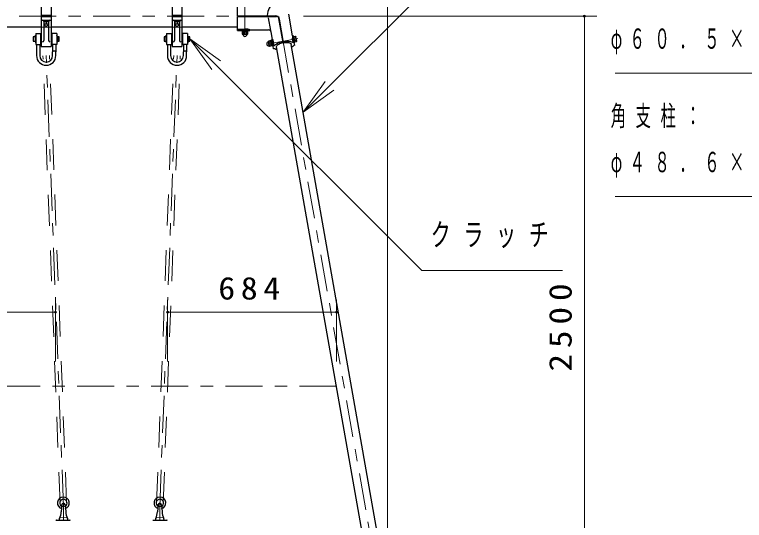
# Model space of a CAD drawing. Units: millimetres on the paper, scale 1:50. Extents: x 200 to 618, y 141 to 438.
# Drawn here: x 342.3 to 401.4, y 218.2 to 259.2 of the extents above; entities that cross this region are included whole.
import ezdxf

# ---------------------------------------------------------------- set-up
doc = ezdxf.new("R2010")
doc.units = ezdxf.units.MM
doc.linetypes.add('USER1', pattern=[4.5, 2.5, -2])
doc.linetypes.add('USER2', pattern=[6, 3, -1, 1, -1])
doc.layers.add('線', color=2, linetype='Continuous', lineweight=25)
doc.layers.add('補助', color=2, linetype='Continuous', lineweight=13)
doc.styles.add('ＭＳ ゴシック', font='')
doc.styles.get('ＭＳ ゴシック').set_extended_font_data('MS Gothic')

# ---------------------------------------------------------------- blocks, each defined once
blk = doc.blocks.new('dimension_origin')
at = {"color": 0, "linetype": 'Continuous', "lineweight": -2}
blk.add_circle((0, 0), 1.25, dxfattribs=at)

msp = doc.modelspace()

# ---------------------------------------------------------------- linework, layer by layer
at = {"layer": '線'}
for p, q in [((344.429, 260.183), (344.429, 256.641)), ((345.229, 260.183), (345.229, 256.641)), ((355.029, 260.183), (355.029, 256.641)), ((355.829, 260.183), (355.829, 256.641)), ((344.429, 259.173), (345.229, 259.173)), ((344.429, 259.051), (345.229, 259.051)), ((344.709, 259.173), (344.709, 259.051)), ((344.949, 259.173), (344.949, 259.051)), ((355.029, 259.173), (355.829, 259.173)), ((355.029, 259.051), (355.829, 259.051)), ((355.309, 259.173), (355.309, 259.051)), ((355.549, 259.173), (355.549, 259.051)), ((360.329, 259.113), (363.407, 259.113)), ((360.329, 259.071), (363.483, 259.071)), ((344.429, 258.771), (345.229, 258.771)), ((344.589, 258.771), (345.069, 258.771)), ((344.589, 258.721), (344.589, 258.771)), ((344.589, 258.721), (345.069, 258.721)), ((344.614, 258.721), (345.044, 258.721)), ((344.614, 258.721), (344.614, 258.661)), ((344.614, 258.661), (345.044, 258.661)), ((344.629, 258.671), (344.629, 257.107)), ((344.639, 258.661), (344.639, 258.467)), ((344.639, 258.661), (345.019, 258.661)), ((344.639, 258.467), (344.649, 258.461)), ((344.649, 258.461), (345.009, 258.461)), ((344.669, 258.451), (344.669, 258.461)), ((344.826, 258.661), (344.81, 258.721)), ((344.829, 258.661), (344.829, 258.484)), ((344.849, 258.661), (344.833, 258.721)), ((344.989, 258.451), (344.989, 258.461)), ((345.019, 258.467), (345.009, 258.461)), ((345.019, 258.661), (345.019, 258.467)), ((345.029, 258.671), (345.029, 257.107)), ((345.044, 258.721), (345.044, 258.661)), ((345.069, 258.771), (345.069, 258.721)), ((355.029, 258.771), (355.829, 258.771)), ((355.189, 258.771), (355.669, 258.771)), ((355.189, 258.721), (355.189, 258.771)), ((355.189, 258.721), (355.669, 258.721)), ((355.214, 258.721), (355.644, 258.721)), ((355.214, 258.721), (355.214, 258.661)), ((355.214, 258.661), (355.644, 258.661)), ((355.229, 258.671), (355.229, 257.107)), ((355.239, 258.661), (355.239, 258.467)), ((355.239, 258.661), (355.619, 258.661)), ((355.239, 258.467), (355.249, 258.461)), ((355.249, 258.461), (355.609, 258.461)), ((355.269, 258.451), (355.269, 258.461)), ((355.426, 258.661), (355.41, 258.721)), ((355.429, 258.661), (355.429, 258.484)), ((355.449, 258.661), (355.433, 258.721)), ((355.589, 258.451), (355.589, 258.461)), ((355.619, 258.467), (355.609, 258.461)), ((355.619, 258.661), (355.619, 258.467)), ((355.629, 258.671), (355.629, 257.107)), ((355.644, 258.721), (355.644, 258.661)), ((355.669, 258.771), (355.669, 258.721)), ((363.023, 257.939), (362.843, 258.959)), ((364.025, 256.948), (363.68, 258.906)), ((364.065, 256.955), (363.732, 258.84)), ((360.329, 258.042), (360.929, 258.042)), ((361.169, 257.926), (360.689, 257.926)), ((360.689, 257.926), (360.689, 257.876)), ((361.169, 257.876), (360.689, 257.876)), ((361.149, 257.816), (360.71, 257.816)), ((360.71, 257.816), (360.71, 257.639)), ((361.144, 257.876), (360.714, 257.876)), ((360.714, 257.876), (360.714, 257.816)), ((361.144, 257.816), (360.714, 257.816)), ((360.82, 257.816), (360.82, 257.639)), ((360.926, 257.816), (360.91, 257.876)), ((360.949, 257.816), (360.933, 257.876)), ((361.039, 257.816), (361.039, 257.639)), ((361.144, 257.876), (361.144, 257.816)), ((361.149, 257.816), (361.149, 257.639)), ((361.169, 257.876), (361.169, 257.926)), ((343.924, 257.411), (343.779, 257.411)), ((343.779, 257.411), (343.779, 257.071)), ((343.924, 257.411), (343.955, 257.558)), ((343.924, 257.411), (343.924, 257.071)), ((343.955, 257.558), (343.979, 257.553)), ((343.979, 257.691), (344.379, 257.691)), ((343.979, 257.691), (343.979, 256.791)), ((343.979, 257.553), (343.979, 256.929)), ((344.379, 257.691), (344.379, 256.791)), ((344.429, 257.411), (344.379, 257.411)), ((345.279, 257.411), (345.229, 257.411)), ((345.679, 257.691), (345.279, 257.691)), ((345.279, 257.691), (345.279, 256.791)), ((345.679, 257.691), (345.679, 256.791)), ((345.704, 257.558), (345.679, 257.553)), ((345.679, 257.553), (345.679, 256.929)), ((345.735, 257.411), (345.704, 257.558)), ((345.735, 257.411), (345.735, 257.071)), ((345.879, 257.411), (345.735, 257.411)), ((345.879, 257.071), (345.879, 257.411)), ((354.524, 257.411), (354.379, 257.411)), ((354.379, 257.411), (354.379, 257.071)), ((354.524, 257.411), (354.555, 257.558)), ((354.524, 257.411), (354.524, 257.071)), ((354.555, 257.558), (354.579, 257.553)), ((354.579, 257.691), (354.979, 257.691)), ((354.579, 257.691), (354.579, 256.791)), ((354.579, 257.553), (354.579, 256.929)), ((354.979, 257.691), (354.979, 256.791)), ((355.029, 257.411), (354.979, 257.411)), ((355.879, 257.411), (355.829, 257.411)), ((356.279, 257.691), (355.879, 257.691)), ((355.879, 257.691), (355.879, 256.791)), ((356.279, 257.691), (356.279, 256.791)), ((356.304, 257.558), (356.279, 257.553)), ((356.279, 257.553), (356.279, 256.929)), ((356.335, 257.411), (356.304, 257.558)), ((356.335, 257.411), (356.335, 257.071)), ((356.479, 257.411), (356.335, 257.411)), ((356.479, 257.071), (356.479, 257.411)), ((360.71, 257.639), (360.749, 257.616)), ((361.109, 257.616), (360.749, 257.616)), ((360.769, 257.606), (360.769, 257.616)), ((361.089, 257.606), (361.089, 257.616)), ((361.149, 257.639), (361.109, 257.616)), ((364.839, 256.952), (364.775, 257.314)), ((364.895, 257.458), (364.846, 257.449)), ((364.929, 256.976), (364.846, 257.449)), ((364.978, 256.985), (364.895, 257.458)), ((364.898, 257.437), (365.034, 257.461)), ((364.975, 257.005), (364.898, 257.437)), ((364.917, 257.329), (365.053, 257.353)), ((365.034, 257.461), (365.063, 257.426)), ((365.125, 257.072), (365.063, 257.426)), ((343.779, 257.071), (343.924, 257.071)), ((343.924, 257.071), (343.955, 256.924)), ((343.955, 256.924), (343.979, 256.929)), ((343.979, 256.791), (344.379, 256.791)), ((344.049, 256.791), (344.049, 255.891)), ((344.309, 256.791), (344.309, 255.891)), ((344.379, 257.071), (344.429, 257.071)), ((344.429, 256.641), (345.229, 256.641)), ((345.229, 257.071), (345.279, 257.071)), ((345.679, 256.791), (345.279, 256.791)), ((345.349, 256.791), (345.349, 256.211)), ((345.609, 256.791), (345.609, 256.211)), ((345.704, 256.924), (345.679, 256.929)), ((345.735, 257.071), (345.704, 256.924)), ((345.735, 257.071), (345.879, 257.071)), ((354.379, 257.071), (354.524, 257.071)), ((354.524, 257.071), (354.555, 256.924)), ((354.555, 256.924), (354.579, 256.929)), ((354.579, 256.791), (354.979, 256.791)), ((354.649, 256.791), (354.649, 255.891)), ((354.909, 256.791), (354.909, 255.891)), ((354.979, 257.071), (355.029, 257.071)), ((355.029, 256.641), (355.829, 256.641)), ((355.829, 257.071), (355.879, 257.071)), ((356.279, 256.791), (355.879, 256.791)), ((355.949, 256.791), (355.949, 256.211)), ((356.209, 256.791), (356.209, 256.211)), ((356.304, 256.924), (356.279, 256.929)), ((356.335, 257.071), (356.304, 256.924)), ((356.335, 257.071), (356.479, 257.071)), ((362.821, 257.011), (362.831, 257.013)), ((362.843, 257.075), (362.827, 257.032)), ((362.89, 256.678), (362.827, 257.032)), ((363.017, 257.106), (362.843, 257.075)), ((363.036, 256.998), (362.862, 256.967)), ((362.876, 256.696), (362.886, 256.697)), ((362.919, 256.643), (362.89, 256.678)), ((363.075, 256.782), (362.9, 256.751)), ((363.094, 256.674), (362.919, 256.643)), ((363.094, 256.674), (363.017, 257.106)), ((363.077, 257.112), (363.018, 257.101)), ((363.093, 256.678), (363.018, 257.101)), ((363.055, 256.893), (363.111, 256.919)), ((363.059, 256.871), (363.115, 256.897)), ((363.122, 257.145), (363.073, 257.136)), ((363.156, 256.664), (363.073, 257.136)), ((363.152, 256.688), (363.077, 257.112)), ((363.152, 256.688), (363.093, 256.678)), ((363.205, 256.672), (363.122, 257.145)), ((363.156, 256.664), (363.205, 256.672)), ((363.298, 256.68), (363.235, 257.042)), ((364.929, 256.976), (364.978, 256.985)), ((364.956, 257.113), (365.091, 257.137)), ((364.975, 257.005), (365.11, 257.029)), ((365.11, 257.029), (365.125, 257.072)), ((345.349, 256.291), (345.609, 256.291)), ((345.349, 255.891), (345.349, 256.211)), ((345.609, 255.891), (345.609, 256.211)), ((355.949, 256.291), (356.209, 256.291)), ((355.949, 255.891), (355.949, 256.211)), ((356.209, 255.891), (356.209, 256.211))]:
    msp.add_line(p, q, dxfattribs=at)
at = {"layer": '線', "color": 7}
for p, q in [((360.329, 259.113), (360.329, 260.258)), ((360.329, 257.926), (360.329, 259.071)), ((364.796, 257.501), (364.486, 259.259)), ((344.429, 258.201), (333.229, 258.201)), ((355.029, 258.201), (345.229, 258.201)), ((360.329, 258.201), (355.829, 258.201)), ((360.329, 257.926), (361.329, 257.926)), ((361.329, 257.926), (361.329, 257.971)), ((361.329, 257.971), (362.849, 257.971)), ((363.151, 257.211), (363.046, 257.806)), ((363.151, 257.211), (363.112, 257.204)), ((363.207, 256.664), (363.112, 257.204)), ((364.835, 257.508), (364.796, 257.501)), ((364.93, 256.968), (364.835, 257.508)), ((363.298, 256.68), (363.207, 256.664)), ((363.248, 256.43), (363.207, 256.664)), ((374.445, 201.455), (364.685, 256.804)), ((364.93, 256.968), (364.839, 256.952)), ((364.972, 256.734), (364.88, 256.718)), ((364.972, 256.734), (364.93, 256.968)), ((363.34, 256.446), (363.248, 256.43)), ((373.253, 201.245), (363.493, 256.594)), ((346.09, 219.483), (346.046, 218.902)), ((346.369, 219.483), (346.413, 218.902)), ((353.89, 219.483), (353.846, 218.902)), ((354.169, 219.483), (354.213, 218.902))]:
    msp.add_line(p, q, dxfattribs=at)
at = {"layer": '線', "color": 1, "linetype": 'USER2', "lineweight": 13}
for p, q in [((360.929, 260.592), (360.929, 257.592)), ((363.629, 259.092), (303.338, 259.092)), ((373.849, 201.35), (363.674, 259.056)), ((365.207, 257.269), (362.844, 256.852)), ((346.229, 219.332), (344.829, 255.891)), ((354.029, 219.332), (355.429, 255.891)), ((368.343, 229.092), (248.436, 229.092))]:
    msp.add_line(p, q, dxfattribs=at)
at = {"layer": '線', "color": 4, "linetype": 'USER1', "lineweight": 13}
for p, q in [((344.429, 258.201), (345.229, 258.201)), ((355.029, 258.201), (355.829, 258.201)), ((345.953, 219.622), (344.565, 255.881)), ((346.483, 219.642), (345.094, 255.901)), ((353.776, 219.642), (355.165, 255.901)), ((354.306, 219.622), (355.694, 255.881))]:
    msp.add_line(p, q, dxfattribs=at)
at = {"layer": '線', "linetype": 'USER2', "lineweight": 13}
for p, q in [((346.229, 218.232), (346.229, 219.612)), ((354.029, 218.232), (354.029, 219.612))]:
    msp.add_line(p, q, dxfattribs=at)
at = {"layer": '線', "color": 131}
for p, q in [((345.655, 218.232), (346.752, 218.232)), ((346.464, 218.232), (346.504, 218.232)), ((353.507, 218.232), (354.604, 218.232)), ((353.755, 218.232), (353.794, 218.232))]:
    msp.add_line(p, q, dxfattribs=at)
at = {"layer": '線', "color": 7, "lineweight": 13}
for p, q in [((346.555, 218.232), (345.903, 218.232)), ((345.962, 218.432), (346.229, 218.446)), ((346.497, 218.432), (346.229, 218.446)), ((353.703, 218.232), (354.355, 218.232)), ((353.762, 218.432), (354.029, 218.446)), ((354.297, 218.432), (354.029, 218.446))]:
    msp.add_line(p, q, dxfattribs=at)
at = {"layer": '線'}
for points in [[(361.329, 257.971), (361.324, 257.982), (361.31, 257.993), (361.286, 258.003), (361.253, 258.013), (361.212, 258.021), (361.165, 258.028), (361.111, 258.034), (361.053, 258.038), (360.992, 258.041), (360.929, 258.042)], [(363.493, 256.594), (363.494, 256.632), (363.508, 256.672), (363.536, 256.713), (363.576, 256.753), (363.629, 256.793), (363.692, 256.831), (363.765, 256.866), (363.846, 256.897), (363.934, 256.925), (364.025, 256.948)], [(364.065, 256.955), (364.158, 256.964), (364.25, 256.968), (364.337, 256.966), (364.417, 256.959), (364.49, 256.945), (364.553, 256.926), (364.605, 256.901), (364.645, 256.873), (364.672, 256.84), (364.685, 256.804)]]:
    msp.add_lwpolyline(points, dxfattribs=at)
at = {"layer": '線', "color": 7}
for points in [[(363.298, 256.68), (363.341, 256.734), (363.4, 256.787), (363.474, 256.839), (363.562, 256.888), (363.662, 256.933), (363.771, 256.974), (363.888, 257.009), (364.009, 257.038)], [(364.049, 257.045), (364.173, 257.059), (364.295, 257.066), (364.411, 257.065), (364.52, 257.057), (364.619, 257.041), (364.707, 257.018), (364.78, 256.988), (364.839, 256.952)], [(364.88, 256.718), (364.818, 256.644), (364.726, 256.573)], [(363.534, 256.363), (363.423, 256.399), (363.34, 256.446)]]:
    msp.add_lwpolyline(points, dxfattribs=at)
at = {"layer": '線'}
for centre, radius, start, end in [((363.89, 259.154), 1.155, 118.03284, 180.02513), ((363.407, 258.783), 0.33, 10, 90), ((363.483, 258.871), 0.2, 10, 90), ((344.529, 258.671), 0.1, 0, 90), ((344.734, 258.741), 0.274, 249.74445, 290.25555), ((344.829, 258.451), 0.16, 180, 0), ((344.924, 258.741), 0.274, 249.74445, 290.25555), ((345.129, 258.671), 0.1, 90, 180), ((355.129, 258.671), 0.1, 0, 90), ((355.334, 258.741), 0.274, 249.74445, 290.25555), ((355.429, 258.451), 0.16, 180, 0), ((355.524, 258.741), 0.274, 249.74445, 290.25555), ((355.729, 258.671), 0.1, 90, 180), ((360.765, 257.734), 0.11, 240.00001, 299.99999), ((360.929, 257.606), 0.16, 180, 0), ((360.929, 257.892), 0.276, 246.57346, 293.42654), ((361.094, 257.734), 0.11, 240.00001, 299.99999), ((362.881, 256.973), 0.361, 11.04288, 41.38987), ((365.131, 257.37), 0.361, 158.61013, 188.95712), ((364.95, 257.391), 0.11, 340.00001, 39.99999), ((364.822, 257.201), 0.276, 346.57346, 33.42654), ((344.529, 257.107), 0.1, 270, 0), ((345.129, 257.107), 0.1, 180, 270), ((355.129, 257.107), 0.1, 270, 0), ((355.729, 257.107), 0.1, 180, 270), ((362.849, 256.853), 0.16, 100, 280), ((362.946, 257.037), 0.11, 160.00001, 219.99999), ((363.13, 256.903), 0.276, 166.57346, 213.42654), ((363.003, 256.713), 0.11, 160.00001, 219.99999), ((365.007, 257.067), 0.11, 340.00001, 39.99999), ((344.829, 255.891), 0.78, 180, 0), ((344.829, 255.891), 0.52, 180, 0), ((355.429, 255.891), 0.78, 180, 0), ((355.429, 255.891), 0.52, 180, 0)]:
    msp.add_arc(centre, radius, start, end, dxfattribs=at)
at = {"layer": '線', "color": 7}
for centre, radius, start, end in [((362.849, 257.771), 0.2, 10, 90), ((346.223, 219.632), 0.48, 92.13729, 253.59569), ((346.223, 219.632), 0.48, 288.04255, 92.13729), ((354.036, 219.632), 0.48, 87.86271, 251.95745), ((354.036, 219.632), 0.48, 286.40431, 87.86271), ((346.223, 219.632), 0.3, 92.13729, 246.20496), ((346.229, 219.472), 0.14, 4.29132, 175.70868), ((346.223, 219.632), 0.3, 296.52804, 92.13729), ((354.036, 219.632), 0.3, 87.86271, 243.47196), ((354.029, 219.472), 0.14, 4.29132, 175.70868), ((354.036, 219.632), 0.3, 293.79504, 87.86271), ((344.65, 219.007), 1.4, 334.36621, 355.70868), ((347.809, 219.007), 1.4, 184.29132, 205.63379), ((352.45, 219.007), 1.4, 334.36621, 355.70868), ((355.609, 219.007), 1.4, 184.29132, 205.63379), ((346.214, 218.256), 0.335, 154.36621, 180), ((346.245, 218.256), 0.335, 0, 24.97272), ((354.014, 218.256), 0.335, 155.02728, 180), ((354.045, 218.256), 0.335, 0, 25.63379)]:
    msp.add_arc(centre, radius, start, end, dxfattribs=at)
at = {"layer": '線', "color": 7, "linetype": 'USER1', "lineweight": 13}
for centre in [(346.229, 219.472), (354.029, 219.472)]:
    msp.add_arc(centre, 0.14, 175.70868, 4.29132, dxfattribs=at)
at = {"layer": '線', "color": 131}
for centre, start, end in [((345.655, 218.192), 90, 144.76558), ((346.752, 218.192), 43.43254, 90), ((353.507, 218.192), 90, 136.56746), ((354.604, 218.192), 35.23442, 90)]:
    msp.add_arc(centre, 0.04, start, end, dxfattribs=at)
at = {"layer": '線', "color": 7, "lineweight": 13}
for centre, radius, start, end in [((345.903, 218.256), 0.024, 180, 270), ((345.965, 218.372), 0.06, 90, 155.02728), ((346.494, 218.372), 0.06, 24.97272, 90), ((346.555, 218.256), 0.024, 270, 0), ((353.703, 218.256), 0.024, 180, 270), ((353.765, 218.372), 0.06, 90, 155.02728), ((354.294, 218.372), 0.06, 24.97272, 90), ((354.355, 218.256), 0.024, 270, 0)]:
    msp.add_arc(centre, radius, start, end, dxfattribs=at)
at = {"layer": '補助'}
for p, q in [((372.484, 211.092), (372.484, 291.468)), ((367.774, 253.438), (376.804, 262.468)), ((365.667, 259.092), (389.429, 259.092)), ((388.429, 259.092), (388.429, 209.092)), ((356.479, 257.241), (358.601, 255.12)), ((358.954, 255.473), (356.479, 257.241)), ((358.247, 254.766), (356.479, 257.241)), ((358.601, 255.12), (375.252, 238.468)), ((390.938, 254.468), (407.333, 254.468)), ((367.42, 253.792), (365.653, 251.317)), ((365.653, 251.317), (367.774, 253.438)), ((368.128, 253.085), (365.653, 251.317)), ((390.938, 244.468), (407.333, 244.468)), ((375.252, 238.468), (376.252, 238.468)), ((376.252, 238.468), (386.653, 238.468)), ((345.59, 231.092), (345.59, 236.092)), ((354.668, 231.092), (354.668, 236.092)), ((368.343, 231.092), (368.343, 236.092)), ((332.068, 235.092), (345.59, 235.092)), ((354.668, 235.092), (368.343, 235.092))]:
    msp.add_line(p, q, dxfattribs=at)

# ---------------------------------------------------------------- block references
at = {"layer": '補助', "xscale": 0.0667, "yscale": 0.0667}
for p, rotation in [((388.429, 259.092), 270), ((345.59, 235.092), 180), ((368.343, 235.092), 180)]:
    msp.add_blockref('dimension_origin', p, dxfattribs=dict(at, rotation=rotation))
msp.add_blockref('dimension_origin', (354.668, 235.092), dxfattribs=at)

# ---------------------------------------------------------------- texts
at = {"layer": '補助', "style": 'ＭＳ ゴシック'}
for s, insert, char_height, attachment_point in [('\\T1.63;\\W0.55;φ６０．５×３．８', (390.563, 258.093), 1.65, 1), ('\\T1.63;\\W0.55;角支柱：', (390.563, 251.843), 1.65, 1), ('\\T1.63;\\W0.55;φ４８．６×３．５', (390.563, 248.093), 1.65, 1), ('\\T1.63;\\W0.65;クラッチ', (375.977, 242.301), 1.833, 1), ('\\T1.33;\\W1.1;684', (361.506, 236.092), 1.833, 8)]:
    msp.add_mtext(s, dxfattribs=dict(at, insert=insert, char_height=char_height, attachment_point=attachment_point))
at = {"layer": '補助', "insert": (387.429, 234.092), "char_height": 1.833, "attachment_point": 8, "rotation": 90, "style": 'ＭＳ ゴシック'}
msp.add_mtext('\\T1.33;\\W1.15;2500', dxfattribs=at)

doc.saveas('drawing.dxf')
